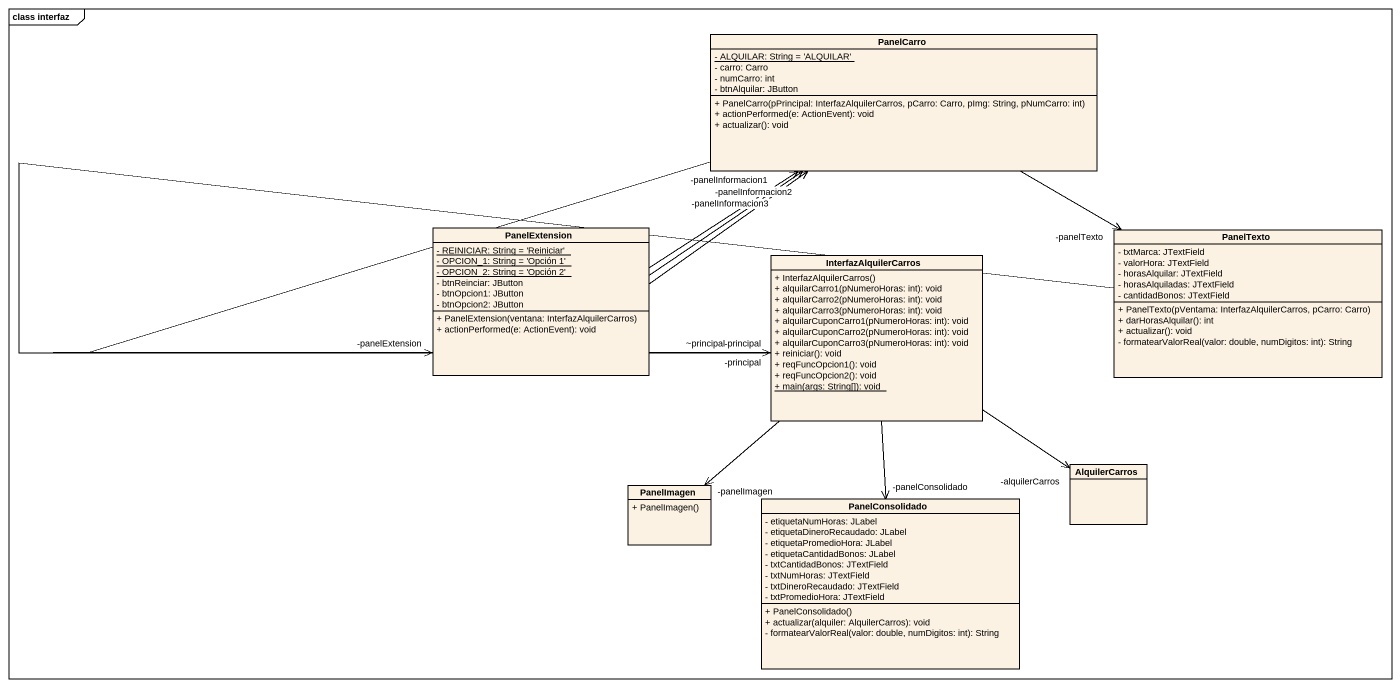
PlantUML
@startuml
mainframe class interfaz
hide circle
hide empty members
skinparam classAttributeIconSize 0
class PanelCarro {
  {static} - ALQUILAR: String = 'ALQUILAR'
  - carro: Carro
  - numCarro: int
  - btnAlquilar: JButton
  + PanelCarro(pPrincipal: InterfazAlquilerCarros, pCarro: Carro, pImg: String, pNumCarro: int)
  + actionPerformed(e: ActionEvent): void
  + actualizar(): void
}
class PanelExtension {
  {static} - REINICIAR: String = 'Reiniciar'
  {static} - OPCION_1: String = 'Opción 1'
  {static} - OPCION_2: String = 'Opción 2'
  - btnReinciar: JButton
  - btnOpcion1: JButton
  - btnOpcion2: JButton
  + PanelExtension(ventana: InterfazAlquilerCarros)
  + actionPerformed(e: ActionEvent): void
}
class PanelTexto {
  - txtMarca: JTextField
  - valorHora: JTextField
  - horasAlquilar: JTextField
  - horasAlquiladas: JTextField
  - cantidadBonos: JTextField
  + PanelTexto(pVentama: InterfazAlquilerCarros, pCarro: Carro)
  + darHorasAlquilar(): int
  + actualizar(): void
  - formatearValorReal(valor: double, numDigitos: int): String
}
class InterfazAlquilerCarros {
  + InterfazAlquilerCarros()
  + alquilarCarro1(pNumeroHoras: int): void
  + alquilarCarro2(pNumeroHoras: int): void
  + alquilarCarro3(pNumeroHoras: int): void
  + alquilarCuponCarro1(pNumeroHoras: int): void
  + alquilarCuponCarro2(pNumeroHoras: int): void
  + alquilarCuponCarro3(pNumeroHoras: int): void
  + reiniciar(): void
  + reqFuncOpcion1(): void
  + reqFuncOpcion2(): void
  {static} + main(args: String[]): void
}
class AlquilerCarros
class PanelImagen {
  + PanelImagen()
}
class PanelConsolidado {
  - etiquetaNumHoras: JLabel
  - etiquetaDineroRecaudado: JLabel
  - etiquetaPromedioHora: JLabel
  - etiquetaCantidadBonos: JLabel
  - txtCantidadBonos: JTextField
  - txtNumHoras: JTextField
  - txtDineroRecaudado: JTextField
  - txtPromedioHora: JTextField
  + PanelConsolidado()
  + actualizar(alquiler: AlquilerCarros): void
  - formatearValorReal(valor: double, numDigitos: int): String
}
PanelCarro -right-> "-panelTexto" PanelTexto
PanelCarro --> "-principal" InterfazAlquilerCarros
PanelExtension -right-> "-principal" InterfazAlquilerCarros
PanelTexto -left-> "~principal" InterfazAlquilerCarros
InterfazAlquilerCarros -up-> "-panelInformacion1" PanelCarro
InterfazAlquilerCarros -up-> "-panelInformacion2" PanelCarro
InterfazAlquilerCarros -up-> "-panelInformacion3" PanelCarro
InterfazAlquilerCarros -left-> "-panelExtension" PanelExtension
InterfazAlquilerCarros --> "-alquilerCarros" AlquilerCarros
InterfazAlquilerCarros --> "-panelImagen" PanelImagen
InterfazAlquilerCarros --> "-panelConsolidado" PanelConsolidado
@enduml
